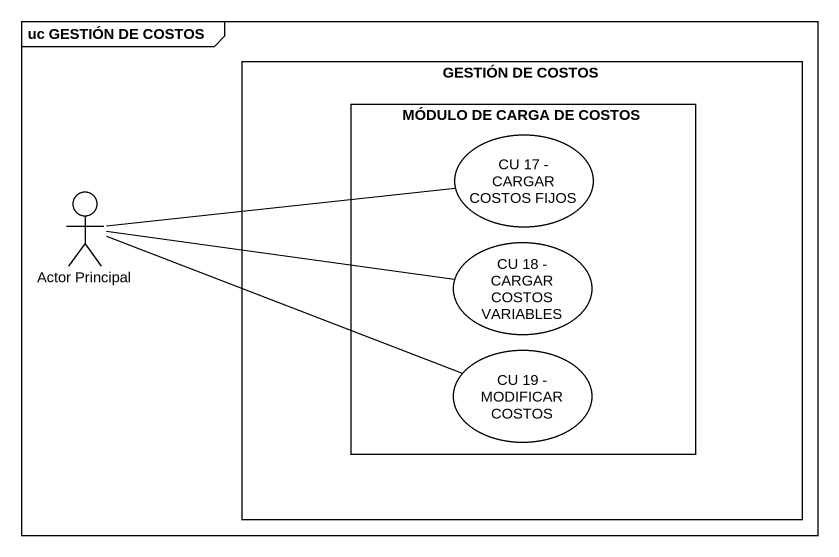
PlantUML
@startuml
mainframe uc GESTIÓN DE COSTOS
rectangle "GESTIÓN DE COSTOS" as GESTIÓN_DE_COSTOS {
  rectangle "MÓDULO DE CARGA DE COSTOS" as MÓDULO_DE_CARGA_DE_COSTOS {
    usecase "CU 17 - CARGAR COSTOS FIJOS" as CU_17_CARGAR_COSTOS_FIJOS
    usecase "CU 18 - CARGAR COSTOS VARIABLES" as CU_18_CARGAR_COSTOS
    usecase "CU 19 - MODIFICAR COSTOS" as CU_19_MODIFICAR_COSTOS
  }
}
actor "Actor Principal" as Actor_Principal
Actor_Principal -right- CU_17_CARGAR_COSTOS_FIJOS
Actor_Principal -right- CU_18_CARGAR_COSTOS
Actor_Principal -right- CU_19_MODIFICAR_COSTOS
@enduml
